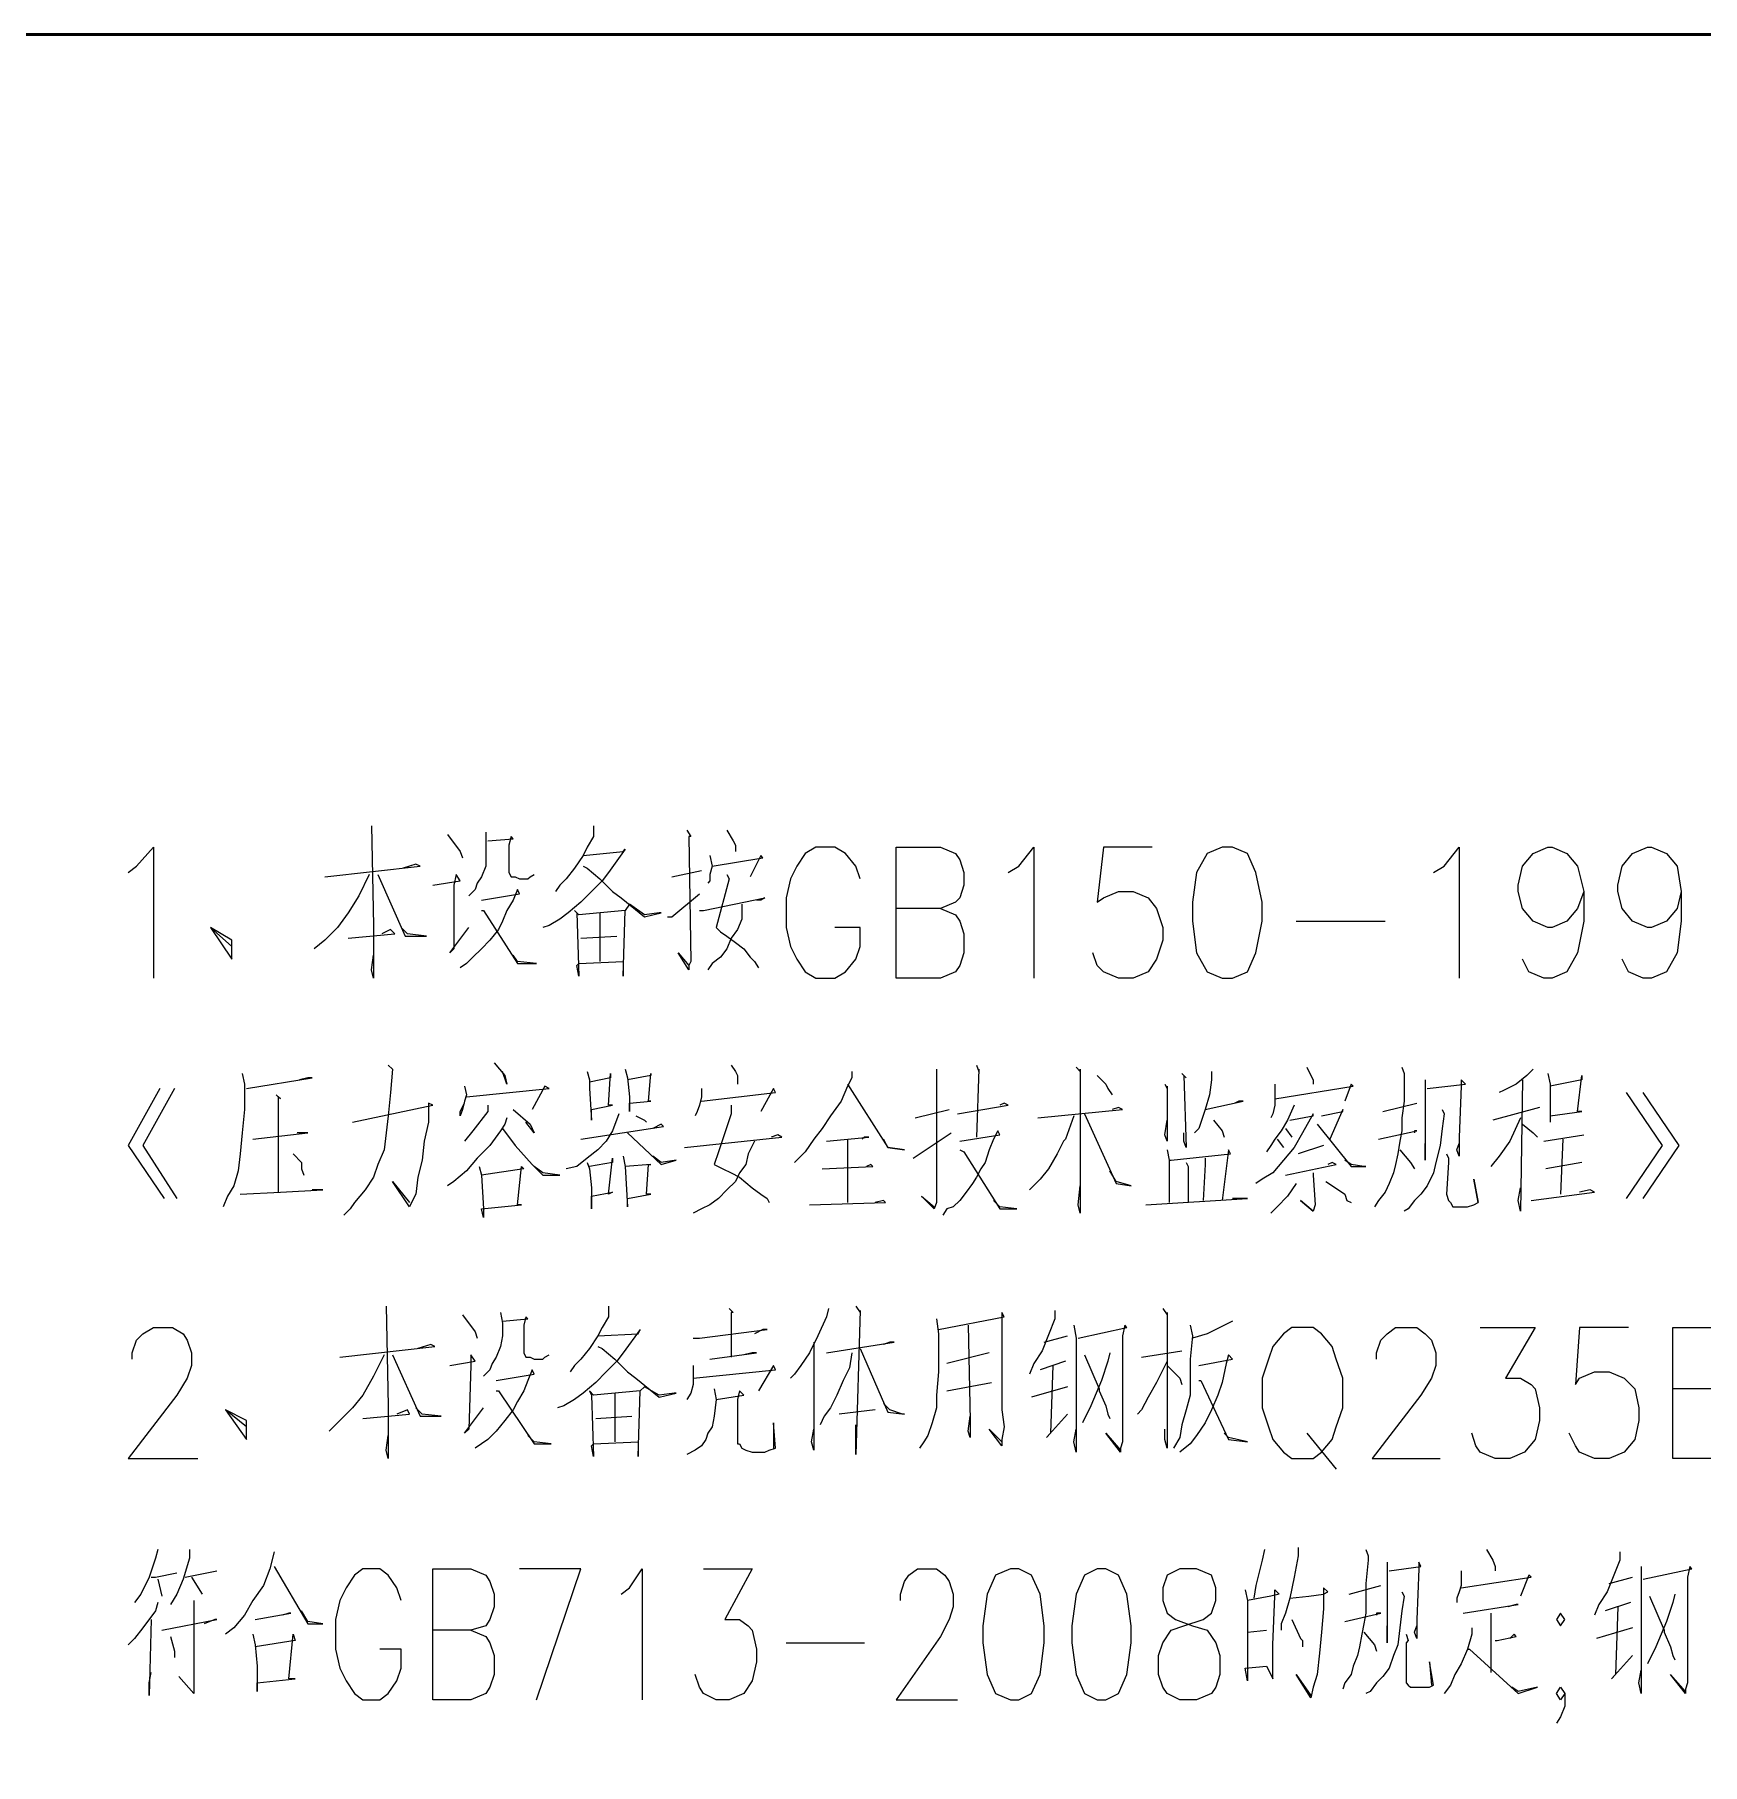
# Model space of a CAD drawing. Header units: millimetres. Extents: x -830 to 4759, y -3917 to 4295.
# Drawn here: x 2968 to 3482, y 3763 to 4295 of the extents above; entities that cross this region are included whole.
import ezdxf

# ---------------------------------------------------------------- set-up
doc = ezdxf.new("R2010")
doc.units = ezdxf.units.MM
doc.layers.add('1', color=7, linetype='Continuous')

msp = doc.modelspace()

# ---------------------------------------------------------------- linework, layer by layer
at = {"layer": '1', "color": 0, "lineweight": 50}
msp.add_lwpolyline([(-829.97, -3912.18), (-829.97, 4295.37), (4758.8, 4295.37), (4758.8, -3912.18), (-829.97, -3912.18)], dxfattribs=at)
at = {"layer": '1', "color": 0, "lineweight": 25}
for points in [[(3071.81, 4051.67), (3072.46, 4021.05), (3072.46, 4004.76), (3071.81, 4007.37), (3072.46, 4011.93)], [(3095.27, 4049.07), (3099.18, 4043.85), (3099.83, 4041.9)], [(3107, 4049.72), (3107, 4046.46), (3107, 4042.55), (3107, 4039.29), (3105.69, 4036.04), (3104.39, 4034.08), (3103.74, 4032.13), (3101.78, 4030.17)], [(3107.65, 4047.11), (3115.47, 4047.76), (3114.82, 4048.42), (3114.16, 4045.81), (3114.16, 4043.2), (3114.16, 4041.25), (3114.16, 4038.64), (3114.16, 4037.34), (3114.82, 4036.04), (3116.12, 4036.04), (3117.42, 4035.38), (3120.03, 4035.38), (3120.68, 4036.04), (3121.98, 4036.69)], [(3140.23, 4051.67), (3140.23, 4048.42), (3138.27, 4045.16), (3136.97, 4042.55), (3134.36, 4038.64), (3131.76, 4035.38), (3129.8, 4033.43), (3128.5, 4031.47)], [(3168.9, 4050.37), (3170.2, 4048.42), (3169.55, 4048.42), (3170.2, 4009.97), (3169.55, 4008.67), (3169.55, 4007.37), (3166.29, 4012.58), (3169.55, 4008.67)], [(3181.28, 4050.37), (3183.23, 4047.11), (3183.89, 4045.81), (3183.89, 4043.85)], [(2996.88, 4037.34), (2999.48, 4039.29), (3004.7, 4045.16), (3004.7, 4004.76)], [(3136.97, 4042.55), (3149.35, 4043.85), (3150, 4044.51), (3144.79, 4037.34), (3142.84, 4034.73), (3139.58, 4031.47), (3136.32, 4028.22), (3132.41, 4024.96), (3129.8, 4023), (3126.55, 4021.05), (3124.59, 4020.4)], [(3222.33, 4035.38), (3221.03, 4039.29), (3217.77, 4043.2), (3214.51, 4045.16), (3208.65, 4045.16), (3205.39, 4043.2), (3202.78, 4039.29), (3200.83, 4035.38), (3199.52, 4029.52), (3199.52, 4020.4), (3200.83, 4014.53), (3202.78, 4010.62), (3205.39, 4006.71), (3208.65, 4004.76), (3214.51, 4004.76), (3217.77, 4006.71), (3221.03, 4010.62), (3222.33, 4014.53), (3222.33, 4020.4), (3214.51, 4020.4)], [(3247.09, 4026.26), (3251.65, 4024.31), (3252.96, 4022.35), (3254.26, 4018.44), (3254.26, 4012.58), (3252.96, 4008.67), (3251.65, 4006.71), (3247.09, 4004.76), (3233.41, 4004.76), (3233.41, 4045.16), (3247.09, 4045.16), (3251.65, 4043.2), (3252.96, 4041.25), (3254.26, 4037.34), (3254.26, 4033.43), (3252.96, 4029.52), (3251.65, 4028.22), (3247.09, 4026.26), (3233.41, 4026.26)], [(3267.94, 4037.34), (3271.2, 4039.29), (3275.76, 4045.16), (3275.76, 4004.76)], [(3312.25, 4045.16), (3297.26, 4045.16), (3295.31, 4028.22), (3297.26, 4029.52), (3301.83, 4031.47), (3306.39, 4031.47), (3310.95, 4029.52), (3313.55, 4026.26), (3315.51, 4020.4), (3315.51, 4016.49), (3313.55, 4010.62), (3310.95, 4006.71), (3306.39, 4004.76), (3301.83, 4004.76), (3297.26, 4006.71), (3295.31, 4008.67), (3294.01, 4012.58)], [(3333.75, 4045.16), (3329.19, 4043.2), (3325.93, 4037.34), (3324.63, 4028.22), (3324.63, 4022.35), (3325.93, 4012.58), (3329.19, 4006.71), (3333.75, 4004.76), (3337.01, 4004.76), (3341.57, 4006.71), (3344.18, 4012.58), (3346.13, 4022.35), (3346.13, 4028.22), (3344.18, 4037.34), (3341.57, 4043.2), (3337.01, 4045.16), (3333.75, 4045.16)], [(3398.91, 4037.34), (3402.17, 4039.29), (3406.73, 4045.16), (3406.73, 4004.76)], [(3445.18, 4031.47), (3443.22, 4026.26), (3439.96, 4022.35), (3435.4, 4020.4), (3434.1, 4020.4), (3429.54, 4022.35), (3426.28, 4026.26), (3424.98, 4031.47), (3424.98, 4033.43), (3426.28, 4039.29), (3429.54, 4043.2), (3434.1, 4045.16), (3435.4, 4045.16), (3439.96, 4043.2), (3443.22, 4039.29), (3445.18, 4031.47), (3445.18, 4022.35), (3443.22, 4012.58), (3439.96, 4006.71), (3435.4, 4004.76), (3432.8, 4004.76), (3428.24, 4006.71), (3426.28, 4010.62)], [(3475.15, 4031.47), (3473.85, 4026.26), (3470.59, 4022.35), (3466.03, 4020.4), (3464.73, 4020.4), (3460.16, 4022.35), (3456.91, 4026.26), (3455.6, 4031.47), (3455.6, 4033.43), (3456.91, 4039.29), (3460.16, 4043.2), (3464.73, 4045.16), (3466.03, 4045.16), (3470.59, 4043.2), (3473.85, 4039.29), (3475.15, 4031.47), (3475.15, 4022.35), (3473.85, 4012.58), (3470.59, 4006.71), (3466.03, 4004.76), (3463.42, 4004.76), (3458.86, 4006.71), (3456.91, 4010.62)], [(3057.48, 4036.04), (3086.8, 4039.29), (3085.49, 4039.95), (3081.58, 4038.64)], [(3136.97, 4039.29), (3138.27, 4038.64), (3142.18, 4035.38), (3144.14, 4033.43), (3146.09, 4031.47), (3148.7, 4029.52), (3155.87, 4023.66), (3161.08, 4024.96), (3160.43, 4024.96), (3155.87, 4024.31), (3151.31, 4027.56), (3150, 4025.61), (3135.67, 4024.31), (3134.36, 4025.61), (3135.02, 4024.96), (3135.67, 4005.41), (3135.02, 4008.67), (3135.67, 4009.32), (3149.35, 4009.97), (3149.35, 4005.41), (3150, 4025.61)], [(3164.34, 4036.04), (3173.46, 4037.99)], [(3176.07, 4042.55), (3176.72, 4039.29), (3176.07, 4036.69), (3176.07, 4034.73), (3175.42, 4034.08)], [(3176.72, 4039.29), (3192.36, 4041.9), (3191.71, 4042.55), (3188.45, 4036.04)], [(3071.16, 4036.69), (3067.9, 4030.17), (3064.64, 4024.96), (3061.39, 4020.4), (3057.48, 4016.49), (3054.22, 4013.88)], [(3073.77, 4036.69), (3082.24, 4017.79), (3088.75, 4017.79), (3082.89, 4018.44), (3080.93, 4020.4)], [(3090.71, 4033.43), (3099.18, 4034.73), (3097.87, 4036.69), (3097.22, 4033.43), (3097.22, 4013.88), (3095.92, 4012.58), (3101.78, 4020.4)], [(3181.28, 4036.69), (3181.93, 4035.38), (3178.02, 4020.4), (3179.32, 4019.09), (3181.28, 4017.79), (3183.89, 4015.84), (3186.49, 4013.88), (3188.45, 4011.27), (3189.75, 4009.97), (3191.05, 4008.02)], [(3105.69, 4028.87), (3117.42, 4030.82), (3116.77, 4032.13), (3115.47, 4028.87), (3113.51, 4025.61), (3112.21, 4022.35), (3110.91, 4019.75), (3108.3, 4016.49), (3105.69, 4013.88), (3103.09, 4011.27), (3101.13, 4009.32), (3099.18, 4008.02)], [(3163.03, 4023.66), (3164.34, 4023.66), (3172.81, 4030.82)], [(3172.81, 4025.61), (3173.46, 4025.61), (3174.11, 4025.61), (3193.01, 4029.52), (3191.71, 4028.87), (3190.4, 4028.87)], [(3185.84, 4027.56), (3185.84, 4023), (3184.54, 4019.75), (3182.58, 4017.14), (3181.28, 4013.88), (3179.32, 4011.27), (3176.72, 4009.32), (3175.42, 4007.37)], [(3105.69, 4025.61), (3106.35, 4025.61), (3116.77, 4009.32), (3122.64, 4009.32), (3116.77, 4009.97), (3115.47, 4011.93)], [(3142.18, 4024.96), (3142.18, 4009.97)], [(3356.56, 4022.35), (3383.93, 4022.35)], [(3028.81, 4014.53), (3022.29, 4020.4), (3028.81, 4010.62), (3028.81, 4016.49), (3022.29, 4020.4)], [(3064.64, 4017.14), (3078.98, 4018.44), (3077.68, 4019.75), (3075.07, 4018.44)], [(3136.32, 4017.14), (3147.4, 4017.79)], [(3032.06, 3975.44), (3032.71, 3972.18), (3032.71, 3964.36), (3032.06, 3957.19), (3031.41, 3950.68), (3030.76, 3945.46), (3029.46, 3940.9), (3027.5, 3937.64), (3026.2, 3934.39)], [(3033.37, 3970.88), (3053.57, 3974.13), (3052.26, 3974.13), (3049.66, 3973.48)], [(3077.02, 3978.04), (3078.33, 3976.74), (3077.68, 3969.57), (3077.02, 3962.4), (3076.37, 3957.19), (3075.72, 3951.98), (3073.77, 3947.42), (3072.46, 3943.51), (3069.86, 3939.6), (3066.6, 3935.69), (3065.29, 3933.73), (3063.34, 3931.78)], [(3109.6, 3978.69), (3112.86, 3974.79), (3113.51, 3972.18), (3112.21, 3976.09)], [(3138.27, 3976.09), (3138.93, 3973.48), (3138.93, 3970.88), (3139.58, 3961.1), (3139.58, 3964.36), (3146.09, 3965.66), (3144.79, 3965.66), (3145.44, 3975.44), (3145.44, 3974.13), (3138.93, 3972.83)], [(3150, 3976.74), (3150.65, 3974.13), (3151.31, 3968.27), (3151.31, 3963.71), (3151.31, 3966.31), (3157.82, 3966.97), (3157.17, 3966.97), (3157.82, 3975.44), (3157.82, 3974.79), (3150.65, 3973.48)], [(3182.58, 3978.04), (3183.89, 3976.09), (3184.54, 3974.79), (3184.54, 3973.48), (3184.54, 3972.18)], [(3219.72, 3976.09), (3219.72, 3974.13), (3218.42, 3971.53), (3216.47, 3966.97), (3213.21, 3962.4), (3210.6, 3958.5), (3208, 3955.24), (3205.39, 3951.33), (3202.13, 3948.07)], [(3245.79, 3976.74), (3245.79, 3974.79), (3245.79, 3938.3), (3245.79, 3935.69), (3245.14, 3933.73), (3241.23, 3937.64), (3245.14, 3934.39)], [(3258.17, 3978.04), (3258.82, 3976.09), (3258.82, 3976.74), (3258.17, 3955.89)], [(3288.79, 3977.39), (3290.1, 3976.09), (3290.1, 3976.74), (3290.1, 3932.43), (3289.45, 3935.04), (3290.1, 3940.9)], [(3295.31, 3974.79), (3297.92, 3972.18), (3298.57, 3970.88), (3299.87, 3968.92)], [(3321.37, 3975.44), (3322.68, 3974.13), (3322.03, 3974.79), (3322.68, 3952.63), (3322.03, 3954.59), (3322.03, 3957.19)], [(3330.5, 3976.09), (3330.5, 3973.48), (3329.84, 3968.92), (3328.54, 3964.36), (3326.59, 3958.5), (3325.28, 3957.19)], [(3359.82, 3977.39), (3361.12, 3974.79), (3361.77, 3973.48), (3361.77, 3972.18)], [(3389.14, 3977.39), (3389.79, 3975.44), (3389.79, 3974.13), (3389.79, 3966.97), (3389.14, 3961.75), (3389.14, 3957.84), (3388.49, 3954.59), (3387.84, 3950.68), (3387.19, 3947.42), (3386.53, 3944.81), (3385.23, 3941.55), (3383.93, 3938.95), (3381.97, 3936.34), (3380.67, 3934.39)], [(3429.54, 3976.74), (3427.58, 3974.79), (3424.33, 3972.18), (3420.42, 3970.22), (3419.11, 3969.57)], [(3434.1, 3975.44), (3434.75, 3972.18), (3434.75, 3965.66), (3434.75, 3960.45)], [(3434.75, 3962.4), (3444.53, 3963.71), (3443.22, 3963.71), (3444.53, 3974.79), (3444.53, 3973.48), (3434.75, 3971.53)], [(3006.65, 3970.88), (2996.88, 3953.28), (3007.95, 3936.99)], [(3011.21, 3970.88), (3001.44, 3953.28), (3011.86, 3936.99)], [(3042.49, 3968.92), (3043.79, 3967.62), (3043.14, 3968.27), (3043.14, 3938.95)], [(3100.48, 3971.53), (3101.13, 3968.92), (3100.48, 3966.97), (3099.83, 3964.36), (3099.18, 3962.4), (3099.18, 3963.71), (3100.48, 3966.31)], [(3101.13, 3968.27), (3126.55, 3970.88), (3125.24, 3971.53), (3121.33, 3964.36)], [(3173.46, 3970.88), (3173.46, 3968.27), (3172.81, 3965.66), (3172.16, 3963.71), (3171.51, 3962.4)], [(3173.46, 3966.97), (3196.27, 3969.57), (3195.61, 3970.88), (3191.71, 3963.71)], [(3218.42, 3972.18), (3230.8, 3952.63), (3236.01, 3951.98), (3230.8, 3952.63), (3229.5, 3955.24)], [(3316.16, 3972.18), (3316.81, 3970.88), (3316.81, 3971.53), (3316.81, 3954.59), (3316.16, 3956.54), (3316.81, 3961.1)], [(3350.04, 3972.18), (3350.04, 3968.92), (3350.04, 3965.66), (3349.39, 3963.06), (3348.74, 3961.75)], [(3350.04, 3967.62), (3374.15, 3971.53), (3373.5, 3972.18), (3371.55, 3966.97)], [(3396.31, 3973.48), (3396.31, 3970.88), (3396.31, 3952.63), (3396.31, 3948.72), (3396.31, 3950.02), (3396.31, 3953.93)], [(3396.96, 3970.88), (3408.69, 3972.18), (3407.38, 3973.48), (3407.38, 3971.53), (3406.73, 3955.89), (3406.73, 3950.02), (3406.08, 3951.98), (3406.73, 3953.93)], [(3426.28, 3973.48), (3425.63, 3933.08), (3424.98, 3936.34), (3425.63, 3940.25)], [(3458.21, 3969.57), (3469.29, 3953.28), (3458.21, 3936.99)], [(3463.42, 3936.99), (3474.5, 3953.28), (3463.42, 3969.57)], [(3065.95, 3960.45), (3090.71, 3965.66), (3089.4, 3966.31), (3089.4, 3960.45), (3088.1, 3954.59), (3087.45, 3948.72), (3086.15, 3943.51), (3085.49, 3938.3), (3084.19, 3935.69), (3083.54, 3934.39), (3078.33, 3942.21), (3083.54, 3935.69)], [(3107.65, 3965.66), (3107.65, 3963.71), (3103.09, 3957.84), (3100.48, 3954.59)], [(3115.47, 3964.36), (3120.68, 3959.8), (3121.98, 3957.19), (3119.38, 3960.45)], [(3182.58, 3965.66), (3182.58, 3963.06), (3178.67, 3951.33), (3177.37, 3947.42), (3179.98, 3946.11), (3182.58, 3944.81), (3185.19, 3943.51), (3189.1, 3940.25), (3191.71, 3938.3), (3193.66, 3936.99), (3194.31, 3935.69)], [(3239.27, 3961.75), (3249.7, 3964.36)], [(3252.3, 3963.06), (3267.94, 3965.66), (3266.64, 3966.31), (3265.34, 3965.66)], [(3277.06, 3961.75), (3303.13, 3964.36), (3301.83, 3965.01), (3299.87, 3964.36)], [(3328.54, 3964.36), (3340.27, 3966.97), (3338.97, 3966.97), (3337.66, 3966.31)], [(3355.91, 3965.66), (3353.95, 3961.1), (3352, 3957.84), (3350.04, 3955.24), (3348.74, 3953.28), (3347.44, 3951.33)], [(3364.38, 3962.4), (3370.9, 3963.71), (3370.9, 3964.36), (3366.99, 3955.24)], [(3383.28, 3963.71), (3393.7, 3966.31)], [(3401.52, 3964.36), (3402.17, 3963.06), (3401.52, 3958.5), (3400.87, 3953.28), (3399.57, 3948.07), (3398.91, 3944.81), (3396.96, 3940.9), (3395, 3938.3), (3393.05, 3936.34), (3391.09, 3933.73), (3389.79, 3933.08)], [(3431.49, 3965.01), (3417.16, 3961.1)], [(3113.51, 3961.75), (3112.86, 3959.8), (3111.56, 3957.84), (3108.3, 3953.28), (3104.39, 3949.37), (3101.13, 3945.46), (3097.22, 3942.21), (3095.27, 3940.9)], [(3112.21, 3958.5), (3116.12, 3953.28), (3121.33, 3947.42), (3124.59, 3944.16), (3129.8, 3944.16), (3124.59, 3944.81), (3121.98, 3946.77)], [(3148.05, 3963.06), (3146.09, 3957.84), (3144.14, 3954.59), (3141.53, 3951.98), (3138.27, 3949.37), (3135.02, 3946.77), (3131.76, 3946.11)], [(3136.32, 3955.24), (3161.73, 3959.15), (3161.08, 3959.8), (3158.47, 3958.5)], [(3153.26, 3962.4), (3155.87, 3961.1), (3156.52, 3960.45)], [(3252.96, 3954.59), (3265.34, 3956.54), (3264.68, 3957.84), (3263.38, 3955.24), (3262.08, 3951.98), (3260.77, 3948.07), (3259.47, 3946.11), (3258.17, 3943.51), (3256.87, 3941.55), (3254.91, 3938.95), (3252.96, 3936.34), (3251, 3934.39), (3249.05, 3933.73), (3247.74, 3931.78)], [(3288.14, 3962.4), (3285.54, 3955.24), (3284.88, 3954.59), (3282.93, 3950.68), (3280.32, 3946.11), (3277.72, 3942.86), (3274.46, 3939.6)], [(3291.4, 3963.06), (3301.17, 3941.55), (3305.74, 3940.9), (3301.17, 3942.21), (3299.22, 3945.46)], [(3331.15, 3961.1), (3333.75, 3957.84), (3334.41, 3955.89)], [(3354.61, 3961.1), (3361.77, 3962.4), (3361.77, 3963.06), (3358.51, 3957.19), (3355.91, 3952.63), (3352.65, 3948.72), (3349.39, 3944.81), (3346.13, 3942.86), (3344.18, 3941.55)], [(3353.3, 3958.5), (3355.26, 3955.89)], [(3363.08, 3959.8), (3373.5, 3946.77), (3378.06, 3946.77), (3377.41, 3946.77), (3373.5, 3947.42), (3371.55, 3948.72)], [(3381.97, 3955.24), (3393.7, 3957.84), (3393.05, 3957.84), (3393.05, 3957.19)], [(3425.63, 3961.75), (3422.37, 3954.59), (3419.11, 3950.02), (3416.51, 3946.77)], [(3426.28, 3959.8), (3429.54, 3957.19), (3430.84, 3955.89)], [(3035.32, 3955.24), (3052.26, 3957.19), (3050.96, 3957.19), (3049, 3957.19)], [(3150.65, 3957.19), (3161.08, 3947.42), (3165.64, 3948.72), (3161.08, 3948.07), (3158.47, 3950.02)], [(3168.25, 3952.63), (3198.22, 3955.89), (3196.92, 3956.54), (3194.96, 3955.89)], [(3189.75, 3954.59), (3187.8, 3950.68), (3187.14, 3947.42), (3185.19, 3944.81), (3183.89, 3942.21), (3181.28, 3939.6), (3178.67, 3936.99), (3176.07, 3935.04), (3173.46, 3933.73), (3170.85, 3932.43)], [(3211.9, 3954.59), (3224.94, 3955.89), (3223.63, 3955.89), (3222.98, 3955.24)], [(3218.42, 3955.24), (3218.42, 3935.69)], [(3238.62, 3949.37), (3250.35, 3957.19)], [(3350.7, 3955.24), (3352.65, 3952.63)], [(3365.03, 3953.28), (3357.21, 3950.68)], [(3432.8, 3954.59), (3445.18, 3956.54)], [(3438.66, 3955.24), (3438.01, 3938.3)], [(3047.7, 3950.68), (3050.31, 3948.07), (3050.31, 3946.11), (3050.96, 3944.16)], [(3138.27, 3948.07), (3138.93, 3946.11), (3139.58, 3940.25), (3139.58, 3938.95), (3139.58, 3933.73), (3139.58, 3937.64), (3146.09, 3938.95), (3144.79, 3938.3), (3146.09, 3949.37), (3146.09, 3948.07), (3138.93, 3946.77)], [(3149.35, 3950.02), (3150, 3946.77), (3150.65, 3934.39), (3150.65, 3936.99), (3157.82, 3938.3), (3156.52, 3938.3), (3157.17, 3947.42), (3157.82, 3947.42), (3150, 3946.77)], [(3210.6, 3946.11), (3226.24, 3946.77), (3225.59, 3947.42), (3224.29, 3946.77)], [(3252.96, 3951.98), (3254.26, 3951.33), (3265.34, 3933.73), (3270.55, 3933.73), (3265.34, 3934.39), (3263.38, 3936.34)], [(3316.81, 3951.98), (3317.46, 3948.72), (3317.46, 3935.69)], [(3317.46, 3948.72), (3318.12, 3948.72), (3336.36, 3950.68), (3335.71, 3951.98), (3333.75, 3936.34)], [(3322.68, 3948.07), (3323.33, 3946.77), (3323.33, 3935.69)], [(3328.54, 3949.37), (3328.54, 3947.42), (3327.89, 3936.34)], [(3353.3, 3944.16), (3368.94, 3947.42), (3367.64, 3948.07), (3366.33, 3947.42)], [(3388.49, 3951.98), (3391.75, 3948.07), (3393.05, 3946.11)], [(3402.82, 3950.68), (3403.48, 3949.37), (3403.48, 3948.07), (3402.82, 3938.3), (3403.48, 3936.34), (3404.13, 3935.69), (3404.78, 3934.39), (3406.08, 3934.39), (3409.34, 3934.39), (3411.29, 3935.04), (3412.6, 3935.69), (3411.29, 3942.86), (3412.6, 3935.69)], [(3444.53, 3948.07), (3433.45, 3946.11)], [(3105.04, 3946.77), (3105.69, 3944.16), (3106.35, 3933.73), (3106.35, 3931.13), (3105.69, 3933.73), (3118.07, 3935.04), (3116.77, 3935.04), (3118.07, 3946.77), (3118.73, 3946.11), (3105.69, 3944.16)], [(3361.77, 3944.81), (3361.77, 3944.16), (3362.42, 3935.04), (3361.77, 3933.08), (3357.86, 3936.34), (3361.77, 3933.08)], [(3365.68, 3942.21), (3369.59, 3939.6), (3371.55, 3938.3), (3372.2, 3936.34), (3373.5, 3935.69)], [(3031.41, 3938.3), (3043.79, 3938.95), (3056.82, 3939.6), (3055.52, 3939.6), (3053.57, 3939.6)], [(3310.3, 3935.04), (3341.57, 3936.99), (3340.27, 3936.99), (3337.01, 3936.99)], [(3356.56, 3941.55), (3353.95, 3937.64), (3350.7, 3934.39), (3348.74, 3932.43)], [(3428.89, 3936.34), (3448.44, 3938.95), (3447.13, 3939.6), (3443.87, 3938.95)], [(3206.69, 3935.04), (3230.15, 3935.69), (3229.5, 3936.34), (3226.89, 3935.69)], [(3076.37, 3903.76), (3077.02, 3873.14), (3077.02, 3856.85), (3076.37, 3859.45), (3077.02, 3864.01)], [(3099.83, 3901.15), (3103.74, 3895.94), (3104.39, 3893.99)], [(3111.56, 3901.81), (3112.21, 3898.55), (3112.21, 3894.64), (3111.56, 3891.38), (3110.26, 3888.12), (3108.95, 3886.17), (3108.3, 3884.21), (3106.35, 3882.26)], [(3112.21, 3899.2), (3120.03, 3899.85), (3119.38, 3900.5), (3118.73, 3897.9), (3118.73, 3895.29), (3118.73, 3892.68), (3118.73, 3890.73), (3118.73, 3889.43), (3119.38, 3888.12), (3120.68, 3888.12), (3121.98, 3887.47), (3124.59, 3887.47), (3125.24, 3888.12), (3126.55, 3888.77)], [(3144.79, 3903.76), (3144.79, 3900.5), (3142.84, 3897.24), (3141.53, 3894.64), (3138.93, 3890.73), (3136.32, 3887.47), (3134.36, 3885.52), (3133.06, 3883.56)], [(3181.93, 3903.11), (3183.23, 3901.81), (3182.58, 3901.81), (3182.58, 3888.12)], [(3212.56, 3903.11), (3211.9, 3900.5), (3209.3, 3894.64), (3206.69, 3889.43), (3204.09, 3885.52), (3202.13, 3882.91), (3200.83, 3881.61)], [(3221.03, 3903.76), (3222.33, 3901.81), (3222.33, 3902.46), (3221.03, 3858.15), (3221.03, 3861.41), (3221.03, 3867.27)], [(3245.79, 3899.85), (3246.44, 3895.29), (3246.44, 3891.38), (3246.44, 3883.56), (3245.79, 3876.39), (3245.79, 3872.48), (3244.48, 3867.92), (3243.18, 3864.01), (3241.88, 3862.06), (3240.58, 3860.1)], [(3246.44, 3896.59), (3266.64, 3900.5), (3265.99, 3901.81), (3265.99, 3895.94), (3265.99, 3880.95), (3265.99, 3873.14), (3265.99, 3871.83), (3266.64, 3866.62), (3265.99, 3862.71), (3265.99, 3860.76), (3262.08, 3865.97), (3265.99, 3862.06)], [(3282.28, 3902.46), (3282.28, 3899.85), (3278.37, 3890.08), (3275.76, 3886.17), (3274.46, 3882.91)], [(3315.51, 3903.11), (3316.81, 3901.15), (3316.81, 3901.81), (3316.81, 3860.1), (3316.16, 3862.71), (3316.16, 3865.97)], [(2998.18, 3887.47), (2998.18, 3889.43), (2999.48, 3893.34), (3001.44, 3895.29), (3004.7, 3897.24), (3010.56, 3897.24), (3013.82, 3895.29), (3015.12, 3893.34), (3016.42, 3889.43), (3016.42, 3885.52), (3015.12, 3881.61), (3011.86, 3876.39), (2996.88, 3856.85), (3018.38, 3856.85)], [(3141.53, 3894.64), (3153.91, 3895.29), (3154.56, 3896.59), (3149.35, 3889.43), (3147.4, 3886.82), (3144.14, 3883.56), (3140.88, 3880.3), (3136.97, 3877.05), (3134.36, 3875.09), (3131.11, 3873.14), (3129.15, 3872.48)], [(3170.85, 3893.99), (3172.81, 3893.99), (3193.66, 3896.59), (3192.36, 3896.59), (3189.75, 3895.29)], [(3255.56, 3897.9), (3256.21, 3868.57), (3256.21, 3863.36), (3255.56, 3865.32), (3256.21, 3869.88)], [(3279.02, 3892.68), (3286.19, 3894.64)], [(3288.14, 3897.9), (3288.79, 3893.99), (3288.79, 3858.8), (3288.14, 3862.06), (3288.79, 3865.97)], [(3289.45, 3893.99), (3304.43, 3897.24), (3303.78, 3897.9), (3303.13, 3894.64), (3303.13, 3862.06), (3302.48, 3860.1), (3302.48, 3858.8), (3297.92, 3864.66), (3302.48, 3859.45)], [(3323.98, 3897.9), (3324.63, 3894.64), (3323.98, 3887.47), (3323.98, 3881.61), (3323.98, 3876.39), (3322.68, 3871.83), (3321.37, 3867.27), (3320.72, 3863.36), (3318.77, 3860.1)], [(3337.01, 3899.2), (3329.19, 3895.29), (3324.63, 3893.99)], [(3355.26, 3897.24), (3352.65, 3895.29), (3349.39, 3891.38), (3348.09, 3887.47), (3346.13, 3881.61), (3346.13, 3872.48), (3348.09, 3866.62), (3349.39, 3862.71), (3352.65, 3858.8), (3355.26, 3856.85), (3361.77, 3856.85), (3364.38, 3858.8), (3367.64, 3862.71), (3368.94, 3866.62), (3370.9, 3872.48), (3370.9, 3881.61), (3368.94, 3887.47), (3367.64, 3891.38), (3364.38, 3895.29), (3361.77, 3897.24), (3355.26, 3897.24)], [(3381.32, 3887.47), (3381.32, 3889.43), (3382.62, 3893.34), (3384.58, 3895.29), (3387.19, 3897.24), (3393.7, 3897.24), (3396.31, 3895.29), (3398.26, 3893.34), (3399.57, 3889.43), (3399.57, 3885.52), (3398.26, 3881.61), (3395, 3876.39), (3380.02, 3856.85), (3400.87, 3856.85)], [(3413.25, 3897.24), (3430.19, 3897.24), (3421.07, 3881.61), (3425.63, 3881.61), (3428.89, 3879.65), (3430.19, 3878.35), (3431.49, 3872.48), (3431.49, 3868.57), (3430.19, 3862.71), (3426.93, 3858.8), (3422.37, 3856.85), (3417.81, 3856.85), (3413.25, 3858.8), (3411.95, 3860.76), (3410.64, 3864.66)], [(3458.86, 3897.24), (3443.87, 3897.24), (3442.57, 3879.65), (3443.87, 3881.61), (3448.44, 3883.56), (3453, 3883.56), (3457.56, 3881.61), (3460.82, 3878.35), (3462.12, 3872.48), (3462.12, 3868.57), (3460.82, 3862.71), (3457.56, 3858.8), (3453, 3856.85), (3448.44, 3856.85), (3443.87, 3858.8), (3442.57, 3860.76), (3440.62, 3864.66)], [(3486.23, 3878.35), (3490.79, 3876.39), (3492.74, 3874.44), (3494.05, 3870.53), (3494.05, 3864.66), (3492.74, 3860.76), (3490.79, 3858.8), (3486.23, 3856.85), (3472.54, 3856.85), (3472.54, 3897.24), (3486.23, 3897.24), (3490.79, 3895.29), (3492.74, 3893.34), (3494.05, 3889.43), (3494.05, 3885.52), (3492.74, 3881.61), (3490.79, 3879.65), (3486.23, 3878.35), (3472.54, 3878.35)], [(3075.72, 3888.77), (3072.46, 3882.26), (3069.2, 3876.39), (3065.95, 3872.48), (3062.04, 3868.57), (3058.78, 3865.32)], [(3062.04, 3888.12), (3091.36, 3891.38), (3090.06, 3892.03), (3086.15, 3890.73)], [(3078.33, 3888.77), (3086.8, 3869.88), (3093.31, 3869.88), (3087.45, 3870.53), (3085.49, 3872.48)], [(3095.92, 3885.52), (3103.74, 3886.82), (3102.44, 3888.77), (3102.44, 3885.52), (3101.78, 3865.97), (3100.48, 3864.66), (3106.35, 3872.48)], [(3141.53, 3891.38), (3142.84, 3890.73), (3146.74, 3887.47), (3148.7, 3885.52), (3150.65, 3883.56), (3153.26, 3881.61), (3160.43, 3875.74), (3165.64, 3877.05), (3164.99, 3877.05), (3160.43, 3876.39), (3155.87, 3879), (3154.56, 3877.7), (3140.23, 3876.39), (3138.93, 3877.7), (3139.58, 3876.39), (3140.23, 3857.5), (3139.58, 3860.76), (3140.23, 3861.41), (3153.91, 3862.06), (3153.91, 3857.5), (3154.56, 3877.7)], [(3176.07, 3887.47), (3190.4, 3889.43), (3189.1, 3889.43), (3186.49, 3888.77)], [(3208, 3892.68), (3208, 3859.45), (3207.34, 3862.06), (3208, 3865.97)], [(3219.72, 3889.43), (3219.07, 3884.86), (3217.12, 3880.95), (3215.16, 3876.39), (3213.21, 3872.48), (3211.25, 3869.88), (3209.95, 3867.27)], [(3211.9, 3889.43), (3232.76, 3892.68), (3231.45, 3892.68), (3229.5, 3892.03)], [(3222.33, 3890.73), (3230.8, 3871.18), (3236.01, 3870.53), (3235.36, 3870.53), (3231.45, 3871.83), (3229.5, 3873.79)], [(3262.08, 3889.43), (3249.05, 3886.17)], [(3299.22, 3889.43), (3298.57, 3886.82), (3296.61, 3880.95), (3293.35, 3873.14), (3290.75, 3867.92)], [(3291.4, 3888.77), (3295.96, 3878.35), (3295.96, 3877.7), (3297.92, 3873.14), (3298.57, 3870.53), (3299.22, 3869.23)], [(3308.99, 3888.12), (3321.37, 3890.08)], [(3326.59, 3885.52), (3337.01, 3887.47), (3335.71, 3888.77), (3335.06, 3886.17), (3333.75, 3880.3), (3332.45, 3876.39), (3330.5, 3871.83), (3328.54, 3867.92), (3325.93, 3864.01), (3323.98, 3861.41), (3320.72, 3858.8)], [(3110.26, 3880.95), (3121.98, 3882.91), (3121.33, 3884.21), (3120.03, 3880.95), (3118.73, 3877.7), (3116.77, 3874.44), (3115.47, 3871.83), (3112.86, 3868.57), (3110.26, 3865.32), (3107.65, 3862.71), (3105.69, 3861.41), (3103.74, 3860.1)], [(3170.85, 3885.52), (3170.85, 3882.26), (3170.85, 3879.65), (3170.2, 3877.05), (3168.9, 3875.09)], [(3170.85, 3881.61), (3196.27, 3884.21), (3195.61, 3885.52), (3191.05, 3877.7)], [(3285.54, 3886.82), (3277.72, 3884.21)], [(3281.63, 3885.52), (3280.97, 3864.66), (3279.67, 3863.36), (3286.19, 3870.53)], [(3316.81, 3886.82), (3313.55, 3880.3), (3310.95, 3875.74), (3308.99, 3871.83), (3307.69, 3870.53)], [(3316.81, 3885.52), (3320.72, 3881.61), (3321.37, 3879.65)], [(3177.37, 3878.35), (3178.02, 3875.09), (3177.37, 3869.88), (3176.72, 3866.62), (3175.42, 3864.66), (3174.76, 3862.71), (3173.46, 3860.76), (3171.51, 3859.45), (3168.9, 3858.15)], [(3249.05, 3877.7), (3262.73, 3880.3)], [(3286.19, 3879), (3275.11, 3875.74)], [(3326.59, 3880.95), (3327.24, 3880.95), (3335.71, 3862.71), (3341.57, 3862.06), (3335.71, 3863.36), (3334.41, 3864.66)], [(3110.26, 3877.7), (3110.91, 3877.7), (3121.98, 3861.41), (3127.2, 3861.41), (3121.98, 3862.06), (3120.03, 3864.01)], [(3146.74, 3877.05), (3146.74, 3862.06)], [(3178.02, 3875.09), (3186.49, 3876.39), (3185.19, 3877.7), (3184.54, 3875.09), (3184.54, 3868.57), (3184.54, 3864.01), (3184.54, 3861.41), (3185.19, 3861.41), (3185.84, 3860.1), (3187.14, 3859.45), (3189.1, 3858.8), (3191.05, 3858.8), (3193.01, 3858.8), (3194.31, 3859.45), (3196.27, 3860.1), (3195.61, 3867.92), (3195.61, 3860.1)], [(3033.37, 3866.62), (3026.85, 3871.83), (3033.37, 3862.71), (3033.37, 3868.57), (3026.85, 3871.83)], [(3069.2, 3869.23), (3083.54, 3870.53), (3082.89, 3871.83), (3079.63, 3870.53)], [(3140.88, 3869.23), (3151.96, 3869.88)], [(3226.89, 3871.83), (3215.81, 3870.53)], [(3359.82, 3864.66), (3368.94, 3853.59)], [(3006, 3828.83), (3005.35, 3826.22), (3003.39, 3820.36), (3000.79, 3815.14), (2998.83, 3812.54)], [(3015.77, 3828.83), (3015.77, 3826.22), (3013.82, 3819.7), (3011.86, 3815.14), (3009.91, 3811.89)], [(3041.84, 3828.18), (3040.53, 3822.96), (3038.58, 3817.75), (3035.32, 3813.19), (3032.71, 3808.63), (3029.46, 3804.72), (3026.85, 3802.76)], [(3346.79, 3828.83), (3346.13, 3825.57), (3344.18, 3817.75), (3343.53, 3813.84)], [(3357.21, 3829.48), (3357.21, 3826.87), (3355.91, 3820.36), (3354.61, 3813.84), (3353.3, 3809.28), (3352, 3806.02), (3352, 3804.07)], [(3378.06, 3828.83), (3378.71, 3826.87), (3378.71, 3825.57), (3378.06, 3818.4), (3378.06, 3813.19), (3378.06, 3809.28), (3377.41, 3806.02), (3376.76, 3802.76), (3376.11, 3798.85), (3375.46, 3796.25), (3374.15, 3792.99), (3373.5, 3790.38), (3371.55, 3787.78), (3370.9, 3785.82)], [(3384.58, 3824.92), (3384.58, 3822.31), (3384.58, 3804.07), (3384.58, 3800.16), (3384.58, 3801.46), (3384.58, 3805.37)], [(3385.23, 3822.31), (3395, 3823.61), (3394.35, 3824.92), (3394.35, 3822.96), (3393.7, 3807.32), (3393.7, 3801.46), (3393.05, 3803.41), (3393.7, 3805.37)], [(3415.2, 3828.83), (3417.16, 3825.57), (3417.81, 3823.61), (3417.81, 3822.31)], [(3456.25, 3828.18), (3456.25, 3825.57), (3452.35, 3815.79), (3449.74, 3811.89), (3448.44, 3808.63)], [(3004.04, 3820.36), (3005.35, 3820.36), (3011.86, 3821.66)], [(3006, 3819.7), (3007.3, 3814.49)], [(3014.47, 3820.36), (3024.24, 3822.31)], [(3016.42, 3820.36), (3019.68, 3815.14)], [(3041.84, 3823.61), (3052.26, 3806.02), (3056.82, 3806.02), (3052.26, 3806.67), (3050.31, 3809.93)], [(3080.93, 3813.19), (3079.63, 3817.1), (3077.02, 3821.01), (3074.42, 3822.96), (3069.2, 3822.96), (3066.6, 3821.01), (3063.99, 3817.1), (3062.04, 3813.19), (3060.73, 3807.32), (3060.73, 3798.2), (3062.04, 3792.34), (3063.99, 3788.43), (3066.6, 3784.52), (3069.2, 3782.56), (3074.42, 3782.56), (3077.02, 3784.52), (3079.63, 3788.43), (3080.93, 3792.34), (3080.93, 3798.2), (3074.42, 3798.2)], [(3102.44, 3804.07), (3107, 3802.11), (3108.3, 3800.16), (3109.6, 3796.25), (3109.6, 3790.38), (3108.3, 3786.47), (3107, 3784.52), (3102.44, 3782.56), (3090.71, 3782.56), (3090.71, 3822.96), (3102.44, 3822.96), (3107, 3821.01), (3108.3, 3819.05), (3109.6, 3815.14), (3109.6, 3811.23), (3108.3, 3807.32), (3107, 3805.37), (3102.44, 3804.07), (3090.71, 3804.07)], [(3122.64, 3782.56), (3136.32, 3822.96), (3117.42, 3822.96)], [(3148.7, 3815.14), (3151.31, 3817.1), (3155.22, 3822.96), (3155.22, 3782.56)], [(3174.11, 3822.96), (3189.1, 3822.96), (3180.63, 3807.32), (3185.19, 3807.32), (3187.8, 3805.37), (3189.1, 3804.07), (3190.4, 3798.2), (3190.4, 3794.29), (3189.1, 3788.43), (3186.49, 3784.52), (3181.93, 3782.56), (3178.02, 3782.56), (3174.11, 3784.52), (3172.81, 3786.47), (3171.51, 3790.38)], [(3234.71, 3813.19), (3234.71, 3815.14), (3236.01, 3819.05), (3237.32, 3821.01), (3239.92, 3822.96), (3245.79, 3822.96), (3248.39, 3821.01), (3249.7, 3819.05), (3251, 3815.14), (3251, 3811.23), (3249.7, 3807.32), (3247.09, 3802.11), (3233.41, 3782.56), (3252.3, 3782.56)], [(3268.59, 3822.96), (3264.03, 3821.01), (3261.43, 3815.14), (3260.12, 3805.37), (3260.12, 3800.16), (3261.43, 3790.38), (3264.03, 3784.52), (3268.59, 3782.56), (3271.2, 3782.56), (3275.11, 3784.52), (3277.72, 3790.38), (3279.02, 3800.16), (3279.02, 3805.37), (3277.72, 3815.14), (3275.11, 3821.01), (3271.2, 3822.96), (3268.59, 3822.96)], [(3295.31, 3822.96), (3291.4, 3821.01), (3288.79, 3815.14), (3287.49, 3805.37), (3287.49, 3800.16), (3288.79, 3790.38), (3291.4, 3784.52), (3295.31, 3782.56), (3297.92, 3782.56), (3301.83, 3784.52), (3304.43, 3790.38), (3305.74, 3800.16), (3305.74, 3805.37), (3304.43, 3815.14), (3301.83, 3821.01), (3297.92, 3822.96), (3295.31, 3822.96)], [(3320.72, 3822.96), (3316.81, 3821.01), (3315.51, 3817.1), (3315.51, 3813.19), (3316.81, 3809.28), (3319.42, 3807.32), (3324.63, 3805.37), (3329.19, 3804.07), (3331.8, 3800.16), (3333.1, 3796.25), (3333.1, 3790.38), (3331.8, 3786.47), (3330.5, 3784.52), (3325.93, 3782.56), (3320.72, 3782.56), (3316.81, 3784.52), (3315.51, 3786.47), (3314.21, 3790.38), (3314.21, 3796.25), (3315.51, 3800.16), (3318.12, 3804.07), (3322.03, 3805.37), (3327.89, 3807.32), (3330.5, 3809.28), (3331.8, 3813.19), (3331.8, 3817.1), (3330.5, 3821.01), (3325.93, 3822.96), (3320.72, 3822.96)], [(3407.38, 3822.31), (3407.38, 3819.7), (3407.38, 3817.75), (3406.73, 3815.79), (3406.08, 3813.84), (3406.08, 3812.54)], [(3407.38, 3817.1), (3428.89, 3820.36), (3428.24, 3821.01), (3425.63, 3814.49)], [(3453, 3818.4), (3460.16, 3820.36)], [(3462.77, 3823.61), (3462.77, 3819.7), (3462.77, 3784.52), (3462.12, 3787.78), (3462.77, 3791.69)], [(3463.42, 3819.7), (3478.41, 3822.96), (3477.76, 3823.61), (3477.11, 3820.36), (3477.11, 3787.78), (3476.45, 3785.82), (3476.45, 3784.52), (3471.89, 3790.38), (3476.45, 3785.17)], [(3340.92, 3816.45), (3341.57, 3813.19), (3341.57, 3804.07), (3341.57, 3796.25), (3341.57, 3788.43), (3340.92, 3792.34), (3347.44, 3792.99), (3348.74, 3790.38), (3349.39, 3789.08), (3349.39, 3799.5), (3350.04, 3814.49), (3350.04, 3816.45), (3351.35, 3815.14), (3348.74, 3814.49), (3341.57, 3813.19)], [(3354.61, 3813.84), (3360.47, 3814.49), (3365.03, 3815.14), (3366.33, 3815.79), (3365.03, 3817.1), (3365.03, 3810.58), (3364.38, 3803.41), (3363.73, 3796.9), (3363.08, 3790.38), (3361.77, 3786.47), (3361.12, 3783.21), (3356.56, 3790.38), (3361.12, 3783.87)], [(3372.85, 3815.14), (3382.62, 3817.75)], [(3389.14, 3815.79), (3389.79, 3814.49), (3389.14, 3809.93), (3388.49, 3804.72), (3387.84, 3799.5), (3386.53, 3796.25), (3385.23, 3792.34), (3383.28, 3789.73), (3381.32, 3787.78), (3379.37, 3785.17), (3378.06, 3784.52)], [(3473.2, 3815.14), (3472.54, 3812.54), (3470.59, 3806.67), (3467.33, 3798.85), (3464.73, 3793.64)], [(3465.38, 3814.49), (3469.94, 3804.07), (3469.94, 3803.41), (3471.89, 3798.85), (3472.54, 3796.25), (3473.2, 3794.94)], [(3006, 3812.54), (3005.35, 3809.93), (3001.44, 3804.72), (2998.83, 3801.46), (2996.88, 3799.5)], [(3017.08, 3813.19), (3017.08, 3794.29), (3017.08, 3787.78), (3017.08, 3785.17), (3017.08, 3784.52), (3012.52, 3789.73), (3017.08, 3784.52)], [(3035.97, 3807.32), (3047.05, 3809.28), (3046.4, 3809.28), (3044.44, 3808.63)], [(3371.55, 3806.67), (3382.62, 3809.28), (3381.32, 3809.28), (3381.32, 3808.63)], [(3408.04, 3809.28), (3424.98, 3811.89), (3424.33, 3811.89), (3421.72, 3811.23)], [(3416.51, 3809.28), (3416.51, 3807.32), (3416.51, 3791.03)], [(3438.01, 3809.28), (3436.71, 3807.32), (3438.01, 3805.37), (3439.31, 3807.32), (3438.01, 3809.28)], [(3459.51, 3812.54), (3451.69, 3809.93)], [(3455.6, 3811.23), (3454.95, 3790.38), (3453.65, 3789.08), (3460.16, 3796.25)], [(3004.04, 3807.32), (3003.39, 3783.87), (3003.39, 3787.78), (3004.04, 3791.03)], [(3007.3, 3804.07), (3024.24, 3807.32), (3023.59, 3807.32), (3020.33, 3806.02)], [(3341.57, 3803.41), (3347.44, 3804.07)], [(3355.26, 3807.32), (3357.86, 3801.46), (3358.51, 3800.81), (3358.51, 3798.85)], [(3377.41, 3803.41), (3380.67, 3799.5), (3381.32, 3797.55)], [(3410.64, 3804.72), (3410.64, 3802.76), (3409.34, 3798.2), (3407.38, 3793.64), (3405.43, 3790.38), (3404.13, 3787.12), (3402.17, 3784.52)], [(3460.16, 3804.72), (3449.09, 3801.46)], [(3009.91, 3802.11), (3011.21, 3797.55), (3011.21, 3795.6)], [(3035.32, 3802.76), (3035.97, 3799.5), (3036.62, 3792.99), (3036.62, 3785.17), (3036.62, 3787.78), (3048.35, 3789.08), (3046.4, 3789.08), (3047.7, 3802.76), (3048.35, 3800.81), (3035.97, 3798.85)], [(3199.52, 3800.16), (3223.63, 3800.16)], [(3390.44, 3802.76), (3391.09, 3800.81), (3390.44, 3800.16), (3390.44, 3789.73), (3390.44, 3787.78), (3391.09, 3787.12), (3391.75, 3786.47), (3393.05, 3786.47), (3396.31, 3786.47), (3397.61, 3786.47), (3398.91, 3787.12), (3397.61, 3794.29), (3398.26, 3787.12)], [(3409.34, 3798.2), (3409.99, 3798.2), (3424.98, 3784.52), (3430.84, 3786.47), (3424.98, 3785.17), (3423.02, 3786.47)], [(3417.81, 3800.81), (3418.46, 3800.81), (3424.33, 3802.11), (3423.67, 3802.76), (3422.37, 3801.46)], [(3439.31, 3784.52), (3438.01, 3782.56), (3436.71, 3784.52), (3438.01, 3786.47), (3439.31, 3784.52), (3439.31, 3780.61), (3438.01, 3777.35), (3436.71, 3775.4)]]:
    msp.add_lwpolyline(points, dxfattribs=at)

doc.saveas('drawing.dxf')
